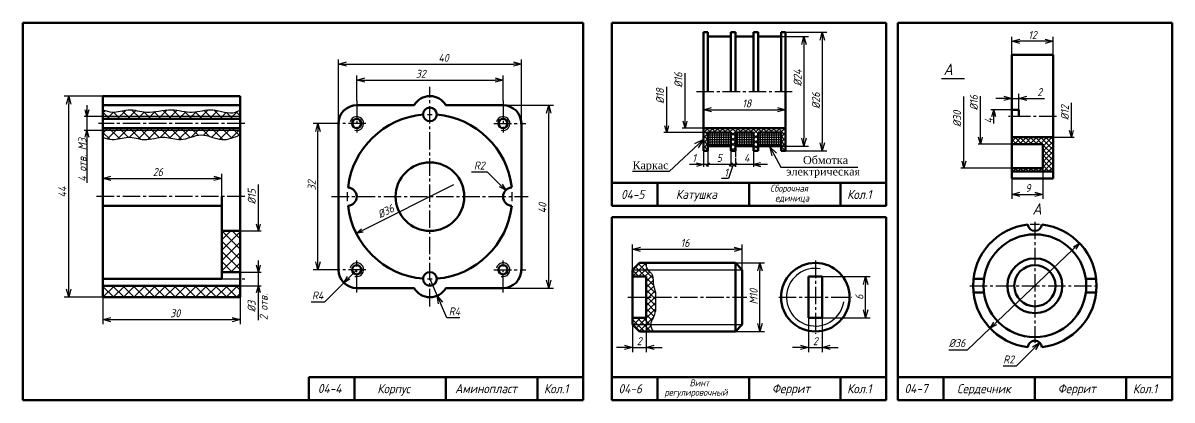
# Model space of a CAD drawing. Header units: millimetres. Extents: x -255 to 513, y 132 to 472.
# Drawn here: x 10 to 513, y 307 to 472 of the extents above; entities that cross this region are included whole.
import ezdxf

# ---------------------------------------------------------------- set-up
doc = ezdxf.new("R2010")
doc.units = ezdxf.units.MM
doc.header["$LTSCALE"] = 0.5
doc.linetypes.add('осевая2', pattern=[28.575, 19.05, -3.175, 3.175, -3.175])
doc.layers.get('Defpoints').update_dxf_attribs({"color": 5})
doc.styles.get("Standard").update_dxf_attribs({"font": 'isocpeui.ttf', "width": 0.9})
doc.styles.add('стиль1', font='TIMES.TTF')
doc.dimstyles.new('Standart 1', dxfattribs={"dimtxt": 3.5, "dimasz": 3.5, "dimexe": 2, "dimexo": 0, "dimgap": 1, "dimtad": 1, "dimtoh": 1, "dimdec": 0, "dimtxsty": 'Standard', "dimblk": 'OPEN30', "dimcen": 2.5, "dimadec": 0, "dimazin": 0, "dimtfac": 1, "dimtdec": 0, "dimtmove": 0, "dimatfit": 3, "dimldrblk": 'DOTSMALL', "dimfxl": 0, "dimarcsym": 0})

# ---------------------------------------------------------------- blocks, each defined once
blk = doc.blocks.new('_Open30')
at = {"color": 0, "linetype": 'ByBlock', "lineweight": -2}
for p, q in [((-1, 0.27), (0, 0)), ((0, 0), (-1, -0.27)), ((0, 0), (-1, 0))]:
    blk.add_line(p, q, dxfattribs=at)
blk = doc.blocks.new('*D24')
at = {"color": 0, "lineweight": -2}
for p, q in [((282.6, 343), (282.6, 328)), ((276.6, 340), (276.6, 328)), ((273.1, 330), (269.6, 330)), ((276.6, 330), (282.6, 330)), ((286.1, 330), (289.6, 330))]:
    blk.add_line(p, q, dxfattribs=at)
at = {"layer": 'Defpoints', "color": 0}
for p in [(282.6, 343), (276.6, 340), (282.6, 330)]:
    blk.add_point(p, dxfattribs=at)
at = {"color": 0, "lineweight": -2, "xscale": 3.5, "yscale": 3.5, "zscale": 3.5}
blk.add_blockref('_Open30', (276.6, 330), dxfattribs=at)
at = {"color": 0, "lineweight": -2, "xscale": 3.5, "yscale": 3.5, "zscale": 3.5, "rotation": 180}
blk.add_blockref('_Open30', (282.6, 330), dxfattribs=at)
at = {"color": 0, "lineweight": -3, "insert": (279.6, 332.75), "char_height": 3.5, "attachment_point": 5}
blk.add_mtext('2', dxfattribs=at)
blk = doc.blocks.new('_DotSmall')
at = {"color": 0, "linetype": 'ByBlock', "const_width": 0.5}
blk.add_lwpolyline([(-0.0625, 0, 1), (0.0625, 0, 1)], format="xyb", close=True, dxfattribs=at)
blk = doc.blocks.new('*D25')
at = {"color": 0, "lineweight": -2}
for p, q in [((276.6, 364), (276.6, 375)), ((280.1, 373), (321.1, 373)), ((324.6, 364), (324.6, 375))]:
    blk.add_line(p, q, dxfattribs=at)
at = {"layer": 'Defpoints', "color": 0}
for p in [(324.6, 373), (276.6, 364), (324.6, 364)]:
    blk.add_point(p, dxfattribs=at)
at = {"color": 0, "lineweight": -2, "xscale": 3.5, "yscale": 3.5, "zscale": 3.5, "rotation": 180}
blk.add_blockref('_Open30', (276.6, 373), dxfattribs=at)
at = {"color": 0, "lineweight": -2, "xscale": 3.5, "yscale": 3.5, "zscale": 3.5}
blk.add_blockref('_Open30', (324.6, 373), dxfattribs=at)
at = {"color": 0, "lineweight": -3, "insert": (299.6, 375.75), "char_height": 3.5, "attachment_point": 5}
blk.add_mtext('16', dxfattribs=at)
blk = doc.blocks.new('*D26')
at = {"color": 0, "lineweight": -2}
for p, q in [((321.6, 367), (334.35, 367)), ((332.35, 340.5), (332.35, 363.5)), ((321.6, 337), (334.35, 337))]:
    blk.add_line(p, q, dxfattribs=at)
at = {"layer": 'Defpoints', "color": 0}
for p in [(321.6, 367), (332.35, 367), (321.6, 337)]:
    blk.add_point(p, dxfattribs=at)
at = {"color": 0, "lineweight": -2, "xscale": 3.5, "yscale": 3.5, "zscale": 3.5}
for p, rotation in [((332.35, 367), 90), ((332.35, 337), 270)]:
    blk.add_blockref('_Open30', p, dxfattribs=dict(at, rotation=rotation))
at = {"color": 0, "lineweight": -3, "insert": (329.6, 352.25), "char_height": 3.5, "attachment_point": 5, "rotation": 90}
blk.add_mtext('M10', dxfattribs=at)
blk = doc.blocks.new('*D27')
at = {"color": 0, "lineweight": -2}
for p, q in [((359.6, 361), (380.6, 361)), ((378.6, 346.5), (378.6, 357.5)), ((359.6, 343), (380.6, 343))]:
    blk.add_line(p, q, dxfattribs=at)
at = {"layer": 'Defpoints', "color": 0}
for p in [(359.6, 361), (378.6, 361), (359.6, 343)]:
    blk.add_point(p, dxfattribs=at)
at = {"color": 0, "lineweight": -2, "xscale": 3.5, "yscale": 3.5, "zscale": 3.5}
for p, rotation in [((378.6, 361), 90), ((378.6, 343), 270)]:
    blk.add_blockref('_Open30', p, dxfattribs=dict(at, rotation=rotation))
at = {"color": 0, "lineweight": -3, "insert": (375.85, 352), "char_height": 3.5, "attachment_point": 5, "rotation": 90}
blk.add_mtext('6', dxfattribs=at)
blk = doc.blocks.new('*D28')
at = {"color": 0, "lineweight": -2}
for p, q in [((353.6, 343), (353.6, 328)), ((359.6, 343), (359.6, 328)), ((350.1, 330), (346.6, 330)), ((353.6, 330), (359.6, 330)), ((363.1, 330), (366.6, 330))]:
    blk.add_line(p, q, dxfattribs=at)
at = {"layer": 'Defpoints', "color": 0}
for p in [(353.6, 343), (359.6, 343), (359.6, 330)]:
    blk.add_point(p, dxfattribs=at)
at = {"color": 0, "lineweight": -2, "xscale": 3.5, "yscale": 3.5, "zscale": 3.5}
blk.add_blockref('_Open30', (353.6, 330), dxfattribs=at)
at = {"color": 0, "lineweight": -2, "xscale": 3.5, "yscale": 3.5, "zscale": 3.5, "rotation": 180}
blk.add_blockref('_Open30', (359.6, 330), dxfattribs=at)
at = {"color": 0, "lineweight": -3, "insert": (356.6, 332.75), "char_height": 3.5, "attachment_point": 5}
blk.add_mtext('2', dxfattribs=at)
blk = doc.blocks.new('*D29')
at = {"color": 0, "lineweight": -2}
for p, q in [((343.6, 468.03), (361.6, 468.03)), ((359.6, 464.53), (359.6, 419.53)), ((343.6, 416.03), (361.6, 416.03))]:
    blk.add_line(p, q, dxfattribs=at)
at = {"layer": 'Defpoints', "color": 0}
for p in [(343.6, 468.03), (343.6, 416.03), (359.6, 416.03)]:
    blk.add_point(p, dxfattribs=at)
at = {"color": 0, "lineweight": -2, "xscale": 3.5, "yscale": 3.5, "zscale": 3.5}
for p, rotation in [((359.6, 468.03), 90), ((359.6, 416.03), 270)]:
    blk.add_blockref('_Open30', p, dxfattribs=dict(at, rotation=rotation))
at = {"color": 0, "lineweight": -3, "insert": (356.85, 438), "char_height": 3.5, "attachment_point": 5, "rotation": 90}
blk.add_mtext('%%c26', dxfattribs=at)
blk = doc.blocks.new('*D30')
at = {"color": 0, "lineweight": -2}
for p, q in [((341.6, 466.03), (353.6, 466.03)), ((351.6, 462.53), (351.6, 421.53)), ((341.6, 418.03), (353.6, 418.03))]:
    blk.add_line(p, q, dxfattribs=at)
at = {"layer": 'Defpoints', "color": 0}
for p in [(341.6, 466.03), (341.6, 418.03), (351.6, 418.03)]:
    blk.add_point(p, dxfattribs=at)
at = {"color": 0, "lineweight": -2, "xscale": 3.5, "yscale": 3.5, "zscale": 3.5}
for p, rotation in [((351.6, 466.03), 90), ((351.6, 418.03), 270)]:
    blk.add_blockref('_Open30', p, dxfattribs=dict(at, rotation=rotation))
at = {"color": 0, "lineweight": -3, "insert": (348.85, 448), "char_height": 3.5, "attachment_point": 5, "rotation": 90}
blk.add_mtext('%%c24', dxfattribs=at)
blk = doc.blocks.new('*D31')
at = {"color": 0, "lineweight": -2}
for p, q in [((307.6, 434.03), (307.6, 436.03)), ((311.1, 434.03), (340.1, 434.03)), ((343.6, 434.03), (343.6, 436.03))]:
    blk.add_line(p, q, dxfattribs=at)
at = {"layer": 'Defpoints', "color": 0}
for p in [(307.6, 434.03), (343.6, 434.03), (343.6, 434.03)]:
    blk.add_point(p, dxfattribs=at)
at = {"color": 0, "lineweight": -2, "xscale": 3.5, "yscale": 3.5, "zscale": 3.5, "rotation": 180}
blk.add_blockref('_Open30', (307.6, 434.03), dxfattribs=at)
at = {"color": 0, "lineweight": -2, "xscale": 3.5, "yscale": 3.5, "zscale": 3.5}
blk.add_blockref('_Open30', (343.6, 434.03), dxfattribs=at)
at = {"color": 0, "lineweight": -3, "insert": (326.6, 436.78), "char_height": 3.5, "attachment_point": 5}
blk.add_mtext('18', dxfattribs=at)
blk = doc.blocks.new('*D2')
at = {"color": 0, "lineweight": -2}
for p, q in [((444.6, 322), (452.25, 329.65)), ((438.76, 322), (444.6, 322))]:
    blk.add_line(p, q, dxfattribs=at)
at = {"layer": 'Defpoints', "color": 0}
for p in [(454.72, 332.12), (452.6, 330)]:
    blk.add_point(p, dxfattribs=at)
at = {"color": 0, "lineweight": -2, "xscale": 3.5, "yscale": 3.5, "zscale": 3.5, "rotation": 44.99999999999692}
blk.add_blockref('_Open30', (454.72, 332.12), dxfattribs=at)
at = {"color": 0, "lineweight": -3, "insert": (441.18, 324.75), "char_height": 3.5, "attachment_point": 5}
blk.add_mtext('R2', dxfattribs=at)
blk = doc.blocks.new('*D3')
at = {"color": 0, "lineweight": -2}
for p, q in [((442.6, 458), (442.6, 466)), ((457.1, 464), (446.1, 464)), ((460.6, 458), (460.6, 466))]:
    blk.add_line(p, q, dxfattribs=at)
at = {"layer": 'Defpoints', "color": 0}
for p in [(442.6, 464), (442.6, 458), (460.6, 458)]:
    blk.add_point(p, dxfattribs=at)
at = {"color": 0, "lineweight": -2, "xscale": 3.5, "yscale": 3.5, "zscale": 3.5, "rotation": 180}
blk.add_blockref('_Open30', (442.6, 464), dxfattribs=at)
at = {"color": 0, "lineweight": -2, "xscale": 3.5, "yscale": 3.5, "zscale": 3.5}
blk.add_blockref('_Open30', (460.6, 464), dxfattribs=at)
at = {"color": 0, "lineweight": -3, "insert": (451.6, 466.75), "char_height": 3.5, "attachment_point": 5}
blk.add_mtext('12', dxfattribs=at)
blk = doc.blocks.new('*D4')
at = {"color": 0, "lineweight": -2}
for p, q in [((439.1, 439), (435.6, 439)), ((442.6, 434), (442.6, 441)), ((442.6, 439), (445.6, 439)), ((445.6, 434), (445.6, 441)), ((449.1, 439), (456.84, 439))]:
    blk.add_line(p, q, dxfattribs=at)
at = {"layer": 'Defpoints', "color": 0}
for p in [(445.6, 439), (442.6, 434), (445.6, 434)]:
    blk.add_point(p, dxfattribs=at)
at = {"color": 0, "lineweight": -2, "xscale": 3.5, "yscale": 3.5, "zscale": 3.5}
blk.add_blockref('_Open30', (442.6, 439), dxfattribs=at)
at = {"color": 0, "lineweight": -2, "xscale": 3.5, "yscale": 3.5, "zscale": 3.5, "rotation": 180}
blk.add_blockref('_Open30', (445.6, 439), dxfattribs=at)
at = {"color": 0, "lineweight": -3, "insert": (454.72, 441.75), "char_height": 3.5, "attachment_point": 5}
blk.add_mtext('2', dxfattribs=at)
blk = doc.blocks.new('*D5')
at = {"color": 0, "lineweight": -2}
for p, q in [((456.1, 408.5), (456.1, 395)), ((442.6, 404), (442.6, 395)), ((446.1, 397), (452.6, 397))]:
    blk.add_line(p, q, dxfattribs=at)
at = {"layer": 'Defpoints', "color": 0}
for p in [(456.1, 408.5), (442.6, 404), (456.1, 397)]:
    blk.add_point(p, dxfattribs=at)
at = {"color": 0, "lineweight": -2, "xscale": 3.5, "yscale": 3.5, "zscale": 3.5, "rotation": 180}
blk.add_blockref('_Open30', (442.6, 397), dxfattribs=at)
at = {"color": 0, "lineweight": -2, "xscale": 3.5, "yscale": 3.5, "zscale": 3.5}
blk.add_blockref('_Open30', (456.1, 397), dxfattribs=at)
at = {"color": 0, "lineweight": -3, "insert": (449.6, 399.75), "char_height": 3.5, "attachment_point": 5}
blk.add_mtext('9', dxfattribs=at)
blk = doc.blocks.new('*D6')
at = {"color": 0, "lineweight": -2}
for p, q in [((45, 405), (45, 402)), ((48.5, 404), (93.5, 404)), ((97, 396), (97, 406))]:
    blk.add_line(p, q, dxfattribs=at)
at = {"layer": 'Defpoints', "color": 0}
for p in [(45, 405), (97, 404), (97, 396)]:
    blk.add_point(p, dxfattribs=at)
at = {"color": 0, "lineweight": -2, "xscale": 3.5, "yscale": 3.5, "zscale": 3.5, "rotation": 180}
blk.add_blockref('_Open30', (45, 404), dxfattribs=at)
at = {"color": 0, "lineweight": -2, "xscale": 3.5, "yscale": 3.5, "zscale": 3.5}
blk.add_blockref('_Open30', (97, 404), dxfattribs=at)
at = {"color": 0, "lineweight": -3, "insert": (69, 406.75), "char_height": 3.5, "attachment_point": 5}
blk.add_mtext('26', dxfattribs=at)
blk = doc.blocks.new('*D7')
at = {"color": 0, "lineweight": -2}
for p, q in [((220, 436), (242, 436)), ((240, 359.5), (240, 432.5)), ((220, 356), (242, 356))]:
    blk.add_line(p, q, dxfattribs=at)
at = {"layer": 'Defpoints', "color": 0}
for p in [(220, 436), (240, 436), (220, 356)]:
    blk.add_point(p, dxfattribs=at)
at = {"color": 0, "lineweight": -2, "xscale": 3.5, "yscale": 3.5, "zscale": 3.5}
for p, rotation in [((240, 436), 90), ((240, 356), 270)]:
    blk.add_blockref('_Open30', p, dxfattribs=dict(at, rotation=rotation))
at = {"color": 0, "lineweight": -3, "insert": (237.25, 391), "char_height": 3.5, "attachment_point": 5, "rotation": 90}
blk.add_mtext('40', dxfattribs=at)
blk = doc.blocks.new('*D8')
at = {"color": 0, "lineweight": -2}
for p, q in [((146, 428), (137, 428)), ((139, 367.5), (139, 424.5)), ((146, 364), (137, 364))]:
    blk.add_line(p, q, dxfattribs=at)
at = {"layer": 'Defpoints', "color": 0}
for p in [(139, 428), (146, 428), (146, 364)]:
    blk.add_point(p, dxfattribs=at)
at = {"color": 0, "lineweight": -2, "xscale": 3.5, "yscale": 3.5, "zscale": 3.5}
for p, rotation in [((139, 428), 90), ((139, 364), 270)]:
    blk.add_blockref('_Open30', p, dxfattribs=dict(at, rotation=rotation))
at = {"color": 0, "lineweight": -3, "insert": (136.25, 401), "char_height": 3.5, "attachment_point": 5, "rotation": 90}
blk.add_mtext('32', dxfattribs=at)
blk = doc.blocks.new('*D9')
at = {"color": 0, "lineweight": -2}
for p, q in [((45, 352), (45, 340.22)), ((105, 352), (105, 340.22)), ((48.5, 342.22), (101.5, 342.22))]:
    blk.add_line(p, q, dxfattribs=at)
at = {"layer": 'Defpoints', "color": 0}
for p in [(45, 352), (105, 352), (105, 342.22)]:
    blk.add_point(p, dxfattribs=at)
at = {"color": 0, "lineweight": -2, "xscale": 3.5, "yscale": 3.5, "zscale": 3.5, "rotation": 180}
blk.add_blockref('_Open30', (45, 342.22), dxfattribs=at)
at = {"color": 0, "lineweight": -2, "xscale": 3.5, "yscale": 3.5, "zscale": 3.5}
blk.add_blockref('_Open30', (105, 342.22), dxfattribs=at)
at = {"color": 0, "lineweight": -3, "insert": (76.64, 344.97), "char_height": 3.5, "attachment_point": 5}
blk.add_mtext('30', dxfattribs=at)
blk = doc.blocks.new('*D10')
at = {"color": 0, "lineweight": -2}
for p, q in [((188, 360), (191.19, 352.66)), ((195.37, 343.03), (192.58, 349.45)), ((201.09, 343.03), (195.37, 343.03))]:
    blk.add_line(p, q, dxfattribs=at)
at = {"layer": 'Defpoints', "color": 0}
for p in [(188, 360), (191.19, 352.66)]:
    blk.add_point(p, dxfattribs=at)
at = {"color": 0, "lineweight": -2, "xscale": 3.5, "yscale": 3.5, "zscale": 3.5, "rotation": 113.4665219188594}
blk.add_blockref('_Open30', (191.19, 352.66), dxfattribs=at)
at = {"color": 0, "lineweight": -3, "insert": (198.73, 345.78), "char_height": 3.5, "attachment_point": 5}
blk.add_mtext('R4', dxfattribs=at)
blk = doc.blocks.new('*D11')
at = {"color": 0, "lineweight": -2}
for p, q in [((45, 440), (28, 440)), ((30, 355.5), (30, 436.5)), ((45, 352), (28, 352))]:
    blk.add_line(p, q, dxfattribs=at)
at = {"layer": 'Defpoints', "color": 0}
for p in [(30, 440), (45, 440), (45, 352)]:
    blk.add_point(p, dxfattribs=at)
at = {"color": 0, "lineweight": -2, "xscale": 3.5, "yscale": 3.5, "zscale": 3.5}
for p, rotation in [((30, 440), 90), ((30, 352), 270)]:
    blk.add_blockref('_Open30', p, dxfattribs=dict(at, rotation=rotation))
at = {"color": 0, "lineweight": -3, "insert": (27.25, 398), "char_height": 3.5, "attachment_point": 5, "rotation": 90}
blk.add_mtext('44', dxfattribs=at)
blk = doc.blocks.new('*D12')
at = {"color": 0, "lineweight": -2}
for p, q in [((148, 428), (148, 456)), ((151.5, 454), (224.5, 454)), ((228, 428), (228, 456))]:
    blk.add_line(p, q, dxfattribs=at)
at = {"layer": 'Defpoints', "color": 0}
for p in [(228, 454), (148, 428), (228, 428)]:
    blk.add_point(p, dxfattribs=at)
at = {"color": 0, "lineweight": -2, "xscale": 3.5, "yscale": 3.5, "zscale": 3.5, "rotation": 180}
blk.add_blockref('_Open30', (148, 454), dxfattribs=at)
at = {"color": 0, "lineweight": -2, "xscale": 3.5, "yscale": 3.5, "zscale": 3.5}
blk.add_blockref('_Open30', (228, 454), dxfattribs=at)
at = {"color": 0, "lineweight": -3, "insert": (194, 456.75), "char_height": 3.5, "attachment_point": 5}
blk.add_mtext('40', dxfattribs=at)
blk = doc.blocks.new('*D13')
at = {"color": 0, "lineweight": -2}
for p, q in [((156, 438), (156, 449)), ((220, 438), (220, 449)), ((159.5, 447), (216.5, 447))]:
    blk.add_line(p, q, dxfattribs=at)
at = {"layer": 'Defpoints', "color": 0}
for p in [(220, 447), (156, 438), (220, 438)]:
    blk.add_point(p, dxfattribs=at)
at = {"color": 0, "lineweight": -2, "xscale": 3.5, "yscale": 3.5, "zscale": 3.5, "rotation": 180}
blk.add_blockref('_Open30', (156, 447), dxfattribs=at)
at = {"color": 0, "lineweight": -2, "xscale": 3.5, "yscale": 3.5, "zscale": 3.5}
blk.add_blockref('_Open30', (220, 447), dxfattribs=at)
at = {"color": 0, "lineweight": -3, "insert": (184, 449.75), "char_height": 3.5, "attachment_point": 5}
blk.add_mtext('32', dxfattribs=at)

msp = doc.modelspace()

# ---------------------------------------------------------------- hatches: boundary and pattern name
h = msp.add_hatch()
h.set_pattern_fill('ANSI37', style=0)
h.set_pattern_definition([(45, (-20, 287), (-2.245064, 2.245064), []), (135, (-20, 287), (-2.245064, -2.245064), [])])
edge = h.paths.add_edge_path()
edge.add_spline(control_points=[(105, 434), (104.34, 433.62), (100.72, 431.52), (93.22, 435.45), (84.03, 431.94), (74.34, 435.15), (64.98, 431.82), (56.34, 435.01), (49.93, 432.28), (46.33, 433.54), (45, 434)], knot_values=[0, 0, 0, 0, 2.236068, 12.285944, 21.341329, 30.396714, 41.442075, 49.504333, 56.5754, 60.698506, 60.698506, 60.698506, 60.698506], degree=3, periodic=0)
edge.add_line((45, 434), (45, 431))
edge.add_line((45, 431), (105, 431))
edge.add_line((105, 431), (105, 434))
edge = h.paths.add_edge_path()
edge.add_spline(control_points=[(45, 422), (46.33, 421.53), (49.93, 420.27), (56.01, 423.01), (63.64, 419.88), (71.35, 423.13), (79.73, 419.66), (87.99, 424.84), (96.7, 419.59), (102.34, 421.91), (105, 423)], knot_values=[0, 0, 0, 0, 4.123106, 11.194173, 18.265241, 27.320626, 34.391694, 43.611239, 52.830783, 61.076994, 61.076994, 61.076994, 61.076994], degree=3, periodic=0)
edge.add_line((105, 423), (105, 425))
edge.add_line((105, 425), (45, 425))
edge.add_line((45, 425), (45, 422))
h.paths.add_polyline_path([(105, 381), (97, 381), (97, 363), (105, 363)])
h.paths.add_polyline_path([(105, 352), (105, 357), (45, 357), (45, 352)])
h.paths.add_polyline_path([(105, 425), (105, 426), (45, 426), (45, 425)])
h.paths.add_polyline_path([(45, 431), (45, 430), (105, 430), (105, 431)])
at = {"lineweight": -3}
h = msp.add_hatch(dxfattribs=at)
h.set_pattern_fill('ANSI37', scale=0.5, style=0)
h.set_pattern_definition([(45, (110.6025, 292.0291), (-1.122532, 1.122532), []), (135, (110.6025, 292.0291), (-1.122532, -1.122532), [])])
h.paths.add_polyline_path([(307.6, 426.03), (307.6, 416.03), (309.6, 416.03), (309.6, 424.03), (319.6, 424.03), (319.6, 416.03), (321.6, 416.03), (321.6, 424.03), (329.6, 424.03), (329.6, 416.03), (331.6, 416.03), (331.6, 424.03), (341.6, 424.03), (341.6, 416.03), (343.6, 416.03), (343.6, 426.03)])
h = msp.add_hatch(dxfattribs=at)
h.set_pattern_fill('ANSI37', scale=0.5, angle=90, style=0)
h.set_pattern_definition([(135, (237.6025, 287), (-1.122532, -1.122532), []), (225, (237.6025, 287), (1.122532, -1.122532), [])])
h.paths.add_polyline_path([(460.6, 422), (442.6, 422), (442.6, 419), (456.1, 419), (456.1, 408.5), (442.6, 408.5), (442.6, 407), (460.6, 407)])
h = msp.add_hatch(dxfattribs=at)
h.set_pattern_fill('ANSI37', scale=0.6, angle=90, style=0)
h.set_pattern_definition([(135, (237.6025, 287), (-1.34704, -1.34704), []), (225, (237.6025, 287), (1.34704, -1.34704), [])])
edge = h.paths.add_edge_path()
edge.add_spline(control_points=[(283.24, 364), (283.19, 364.06), (282.59, 364.86), (282.6, 365.98), (282.6, 367)], knot_values=[0, 0, 0, 0, 0.255297, 3.100657, 3.100657, 3.100657, 3.100657], degree=3, periodic=0)
edge.add_line((282.6, 367), (279.6, 367))
edge.add_line((279.6, 367), (276.6, 364))
edge.add_line((276.6, 364), (283.24, 364))
edge = h.paths.add_edge_path()
edge.add_line((276.6, 364), (276.6, 361))
edge.add_line((276.6, 361), (282.6, 361))
edge.add_line((282.6, 361), (282.6, 352))
edge.add_line((282.6, 352), (286.66, 352))
edge.add_spline(control_points=[(286.66, 352), (286.68, 352.68), (286.69, 354.82), (285.28, 358.07), (285.82, 362.2), (283.73, 363.41), (283.24, 364)], knot_values=[3.100657, 3.100657, 3.100657, 3.100657, 5.122267, 9.573761, 13.660129, 15.990685, 15.990685, 15.990685, 15.990685], degree=3, periodic=0)
edge.add_line((283.24, 364), (276.6, 364))
edge = h.paths.add_edge_path()
edge.add_line((282.6, 343), (276.6, 343))
edge.add_line((276.6, 343), (276.6, 340))
edge.add_line((276.6, 340), (284.6, 340))
edge.add_spline(control_points=[(284.6, 340), (284.61, 341), (285.67, 343.01), (286.94, 346.22), (286.52, 349.32), (286.64, 351.34), (286.66, 352)], knot_values=[15.990685, 15.990685, 15.990685, 15.990685, 19.152963, 22.315241, 26.315241, 28.293631, 28.293631, 28.293631, 28.293631], degree=3, periodic=0)
edge.add_line((286.66, 352), (282.6, 352))
edge.add_line((282.6, 352), (282.6, 343))
edge = h.paths.add_edge_path()
edge.add_spline(control_points=[(285.6, 337), (285.1, 338), (284.59, 339), (284.6, 340)], knot_values=[28.293631, 28.293631, 28.293631, 28.293631, 31.455909, 31.455909, 31.455909, 31.455909], degree=3, periodic=0)
edge.add_line((284.6, 340), (276.6, 340))
edge.add_line((276.6, 340), (279.6, 337))
edge.add_line((279.6, 337), (285.6, 337))

# ---------------------------------------------------------------- linework, layer by layer
at = {"color": 7, "lineweight": 60}
for p, q in [((10, 472), (10, 307)), ((255, 472), (10, 472)), ((255, 307), (255, 472)), ((387.6, 472), (267.6, 472)), ((267.6, 392), (267.6, 472)), ((307.6, 468.03), (309.6, 468.03)), ((307.6, 416.03), (307.6, 468.03)), ((309.6, 468.03), (309.6, 442.03)), ((319.6, 468.03), (321.6, 468.03)), ((319.6, 468.03), (319.6, 442.03)), ((321.6, 468.03), (321.6, 442.03)), ((329.6, 468.03), (331.6, 468.03)), ((329.6, 468.03), (329.6, 442.03)), ((331.6, 468.03), (331.6, 442.03)), ((341.6, 468.03), (343.6, 468.03)), ((341.6, 468.03), (341.6, 442.03)), ((343.6, 468.03), (343.6, 416.03)), ((387.6, 472), (387.6, 392)), ((392.6, 472), (512.6, 472)), ((392.6, 472), (392.6, 307)), ((512.6, 472), (512.6, 307)), ((309.6, 466.03), (319.6, 466.03)), ((321.6, 466.03), (329.6, 466.03)), ((331.6, 466.03), (341.6, 466.03)), ((442.6, 404), (442.6, 458)), ((442.6, 458), (460.6, 458)), ((460.6, 458), (460.6, 404)), ((45, 352), (45, 440)), ((105, 440), (45, 440)), ((105, 440), (105, 352)), ((45, 436), (105, 436)), ((156, 436), (181.07, 436)), ((194.93, 436), (220, 436)), ((442.6, 434), (445.6, 434)), ((445.6, 434), (445.6, 431)), ((148, 364), (148, 428)), ((228, 428), (228, 364)), ((307.6, 426.03), (343.6, 426.03)), ((309.6, 416.03), (309.6, 424.03)), ((309.6, 424.03), (319.6, 424.03)), ((319.6, 424.03), (319.6, 416.03)), ((321.6, 424.03), (329.6, 424.03)), ((321.6, 424.03), (321.6, 416.03)), ((329.6, 424.03), (329.6, 416.03)), ((331.6, 424.03), (341.6, 424.03)), ((331.6, 424.03), (331.6, 416.03)), ((341.6, 424.03), (341.6, 416.03)), ((309.6, 418.03), (319.6, 418.03)), ((321.6, 418.03), (329.6, 418.03)), ((331.6, 418.03), (341.6, 418.03)), ((460.6, 422), (442.6, 422)), ((456.1, 419), (442.6, 419)), ((456.1, 408.5), (456.1, 419)), ((307.6, 416.03), (309.6, 416.03)), ((319.6, 416.03), (321.6, 416.03)), ((329.6, 416.03), (331.6, 416.03)), ((341.6, 416.03), (343.6, 416.03)), ((456.1, 408.5), (442.6, 408.5)), ((460.6, 407), (442.6, 407)), ((460.6, 404), (442.6, 404)), ((267.6, 402), (387.6, 402)), ((287.6, 402), (287.6, 392)), ((327.6, 402), (327.6, 392)), ((367.6, 402), (367.6, 392)), ((97, 396), (97, 360)), ((97, 392.01), (45, 392.01)), ((387.6, 392), (267.6, 392)), ((267.6, 307), (267.6, 387)), ((267.6, 387), (387.6, 387)), ((387.6, 387), (387.6, 307)), ((97, 381), (105, 381)), ((276.6, 364), (279.6, 367)), ((279.6, 367), (321.6, 367)), ((321.6, 367), (324.6, 364)), ((321.6, 367), (321.6, 337)), ((105, 363), (97, 363)), ((276.6, 340), (276.6, 364)), ((324.6, 364), (324.6, 340)), ((97, 360), (45, 360)), ((105, 357), (45, 357)), ((276.6, 361), (282.6, 361)), ((282.6, 361), (282.6, 343)), ((353.6, 361), (353.6, 343)), ((359.6, 361), (353.6, 361)), ((359.6, 343), (359.6, 361)), ((430.3, 360), (425.77, 360)), ((474.9, 360), (479.44, 360)), ((105, 352), (45, 352)), ((181.07, 356), (156, 356)), ((220, 356), (194.93, 356)), ((430.3, 354), (425.77, 354)), ((474.9, 354), (479.44, 354)), ((282.6, 343), (276.6, 343)), ((353.6, 343), (359.6, 343)), ((276.6, 340), (279.6, 337)), ((321.6, 337), (279.6, 337)), ((324.6, 340), (321.6, 337)), ((10, 317), (10, 307)), ((255, 317), (135, 317)), ((135, 317), (135, 307)), ((155, 317), (155, 307)), ((195, 317), (195, 307)), ((235, 317), (235, 307)), ((267.6, 317), (387.6, 317)), ((287.6, 317), (287.6, 307)), ((327.6, 317), (327.6, 307)), ((367.6, 317), (367.6, 307)), ((392.6, 317), (512.6, 317)), ((392.6, 317), (392.6, 307)), ((392.6, 317), (392.6, 307)), ((412.6, 317), (412.6, 307)), ((452.6, 317), (452.6, 307)), ((492.6, 317), (492.6, 307)), ((512.6, 317), (512.6, 307)), ((10, 307), (255, 307)), ((387.6, 307), (267.6, 307)), ((512.6, 307), (392.6, 307))]:
    msp.add_line(p, q, dxfattribs=at)
at = {"color": 7, "lineweight": -3}
for p, q in [((299.6, 429.03), (299.6, 450.03)), ((421.84, 447.54), (411.84, 447.54)), ((291.6, 427.03), (291.6, 444.03)), ((421.54, 411.5), (421.54, 439.82)), ((428.81, 422), (428.81, 440)), ((38, 436), (38, 402)), ((442.6, 434), (433.35, 434)), ((433.8, 431), (434.6, 434)), ((434.6, 428), (434.6, 434)), ((434.6, 434), (434.6, 431)), ((434.6, 434), (435.41, 431)), ((434.6, 434), (434.6, 431)), ((468.6, 425), (468.6, 437)), ((45, 431), (36.75, 431)), ((105, 431), (45, 431)), ((299.6, 426.03), (298.8, 429.03)), ((300.41, 429.03), (299.6, 426.03)), ((299.6, 426.03), (299.6, 429.03)), ((45, 425), (36.75, 425)), ((105, 425), (45, 425)), ((309.6, 424.03), (290.35, 424.03)), ((291.6, 424.03), (290.8, 427.03)), ((292.41, 427.03), (291.6, 424.03)), ((291.6, 424.03), (291.6, 427.03)), ((307.6, 426.03), (298.35, 426.03)), ((309.6, 423.03), (319.6, 423.03)), ((311.6, 418.03), (311.6, 424.03)), ((312.6, 418.03), (312.6, 424.03)), ((313.6, 418.03), (313.6, 424.03)), ((314.6, 418.03), (314.6, 424.03)), ((315.6, 418.03), (315.6, 424.03)), ((316.6, 418.03), (316.6, 424.03)), ((317.6, 418.03), (317.6, 424.03)), ((318.6, 418.03), (318.6, 424.03)), ((321.6, 423.03), (329.6, 423.03)), ((322.6, 418.03), (322.6, 424.03)), ((323.6, 418.03), (323.6, 424.03)), ((324.6, 418.03), (324.6, 424.03)), ((325.6, 418.03), (325.6, 424.03)), ((326.6, 418.03), (326.6, 424.03)), ((327.6, 418.03), (327.6, 424.03)), ((328.6, 418.03), (328.6, 424.03)), ((331.6, 423.03), (341.6, 423.03)), ((332.6, 418.03), (332.6, 424.03)), ((333.6, 418.03), (333.6, 424.03)), ((334.6, 418.03), (334.6, 424.03)), ((335.6, 418.03), (335.6, 424.03)), ((336.6, 418.03), (336.6, 424.03)), ((337.6, 418.03), (337.6, 424.03)), ((338.6, 418.03), (338.6, 424.03)), ((339.6, 418.03), (339.6, 424.03)), ((340.6, 418.03), (340.6, 424.03)), ((468.6, 422), (467.8, 425)), ((469.41, 425), (468.6, 422)), ((468.6, 422), (468.6, 425)), ((307.6, 421), (292.6, 407)), ((307.6, 421), (303.8, 419.05)), ((307.6, 421), (305.4, 417.34)), ((309.6, 422.03), (319.6, 422.03)), ((309.6, 421.03), (319.6, 421.03)), ((309.6, 420.03), (319.6, 420.03)), ((309.6, 419.03), (319.6, 419.03)), ((321.6, 422.03), (329.6, 422.03)), ((321.6, 421.03), (329.6, 421.03)), ((321.6, 420.03), (329.6, 420.03)), ((321.6, 419.03), (329.6, 419.03)), ((331.6, 422.03), (341.6, 422.03)), ((331.6, 421.03), (341.6, 421.03)), ((331.6, 420.03), (341.6, 420.03)), ((331.6, 419.03), (341.6, 419.03)), ((336.6, 418.03), (341.55, 408.93)), ((336.6, 418), (337.5, 413.85)), ((336.6, 418), (339.6, 415)), ((442.6, 419), (427.87, 419)), ((428.81, 419), (428.01, 422)), ((429.61, 422), (428.81, 419)), ((428.81, 419), (428.81, 422)), ((460.6, 422), (469.85, 422)), ((307.6, 416.07), (307.6, 409)), ((309.6, 416.03), (309.6, 409)), ((319.6, 416.03), (319.6, 409)), ((321.6, 416.03), (321.6, 413.33)), ((321.6, 412.87), (321.6, 409)), ((329.6, 416.03), (329.6, 409)), ((304.6, 410.03), (301.6, 410.03)), ((304.6, 410.83), (307.6, 410.03)), ((307.6, 410.03), (304.6, 409.23)), ((307.6, 410.03), (304.6, 410.03)), ((329.6, 410.03), (307.6, 410.03)), ((308.9, 409.32), (310.31, 410.74)), ((320.6, 410), (318.6, 404)), ((318.9, 409.32), (320.31, 410.74)), ((320.9, 409.32), (322.31, 410.74)), ((332.6, 410.83), (329.6, 410.03)), ((329.6, 410.03), (332.6, 409.23)), ((329.6, 410.03), (332.6, 410.03)), ((335.6, 410.03), (332.6, 410.03)), ((341.55, 408.93), (375.17, 408.93)), ((442.6, 408.5), (420.29, 408.5)), ((421.54, 408.5), (420.74, 411.5)), ((422.35, 411.5), (421.54, 408.5)), ((421.54, 408.5), (421.54, 411.5)), ((292.6, 407), (276.6, 407)), ((318.6, 404), (315.6, 404)), ((113, 384), (113, 401.35)), ((450.6, 384), (454.6, 384)), ((105, 381), (114.25, 381)), ((472.18, 375.6), (433.03, 338.4)), ((469.45, 374.11), (472.18, 375.6)), ((472.18, 375.6), (470, 373.53)), ((472.18, 375.6), (470.56, 372.95)), ((113, 342), (113, 368)), ((105, 363), (114.25, 363)), ((142.05, 350), (156, 364)), ((276.6, 364), (324.6, 364)), ((105, 357), (114.25, 357)), ((136, 350), (142.05, 350)), ((276.6, 340), (324.48, 340)), ((423.13, 329), (433.03, 338.4)), ((433.03, 338.4), (434.65, 341.05)), ((433.03, 338.4), (435.2, 340.47)), ((435.76, 339.89), (433.03, 338.4)), ((415.03, 329), (423.13, 329))]:
    msp.add_line(p, q, dxfattribs=at)
at = {"color": 7, "linetype": 'осевая2', "lineweight": -3, "ltscale": 0.8}
for p, q in [((188, 348), (188, 444)), ((156, 438), (156, 424)), ((220, 438), (220, 424)), ((304.6, 442.03), (346.6, 442.03)), ((107, 428), (43, 428)), ((160, 428), (146, 428)), ((216, 428), (230, 428)), ((462.1, 431), (441.1, 431)), ((107, 396), (42, 396)), ((145, 396), (231, 396)), ((452.6, 385), (452.6, 332)), ((156, 354), (156, 368)), ((220, 354), (220, 368)), ((356.6, 368), (356.6, 336)), ((160, 364), (146, 364)), ((216, 364), (230, 364)), ((97, 360), (107, 360)), ((424.1, 357), (481.1, 357)), ((274.6, 352), (326.6, 352)), ((340.6, 352), (372.6, 352))]:
    msp.add_line(p, q, dxfattribs=at)
at = {"color": 7, "lineweight": 50}
for p, q in [((105, 430), (45, 430)), ((105, 426), (45, 426))]:
    msp.add_line(p, q, dxfattribs=at)
at = {"color": 7}
for p, q in [((187, 432), (189, 432)), ((310.6, 418.03), (310.6, 424.03)), ((206.14, 406.86), (213, 406.86)), ((213, 406.86), (219.02, 400.92)), ((152, 394), (152, 398)), ((198.36, 401.18), (158.48, 381.24)), ((224, 394), (224, 398)), ((187, 360), (189, 360)), ((276.6, 341.81), (276.79, 342))]:
    msp.add_line(p, q, dxfattribs=at)
at = {"color": 7, "lineweight": -3}
msp.add_lwpolyline([(421.84, 447.54), (417.83, 447.52)], dxfattribs=at)
at = {"color": 7, "lineweight": 60}
for centre, radius in [((188, 432), 3), ((156, 428), 2), ((220, 428), 2), ((188, 396), 15), ((452.6, 357), 22.5), ((356.6, 352), 15), ((452.6, 357), 12), ((156, 364), 2), ((188, 360), 3), ((220, 364), 2), ((452.6, 357), 9)]:
    msp.add_circle(centre, radius, dxfattribs=at)
for centre, radius, start, end in [((188, 432), 8, 30, 150), ((156, 428), 8, 90, 180), ((220, 428), 8, 0, 90), ((188, 396), 36, 94.776, 173.6305), ((188, 396), 36, 6.3695, 85.224), ((152, 396), 4, 273.1847, 86.8153), ((224, 396), 4, 93.1847, 266.8153), ((188, 396), 36, 186.3695, 265.224), ((188, 396), 36, 274.776, 353.6305), ((452.6, 357), 27, 96.3695, 263.6305), ((452.6, 384), 3, 183.1847, 356.8153), ((452.6, 357), 27, 276.3695, 83.6305), ((156, 364), 8, 180, 270), ((220, 364), 8, 270, 0), ((188, 360), 8, 210, 330), ((452.6, 330), 3, 3.1847, 176.8153)]:
    msp.add_arc(centre, radius, start, end, dxfattribs=at)
at = {"color": 7}
for centre in [(156, 428), (220, 428), (156, 364), (220, 364)]:
    msp.add_arc(centre, 3, 254.2687, 166.3344, dxfattribs=at)
at = {"color": 7, "lineweight": -3}
msp.add_arc((356.6, 352), 12.62, 80.5377, 350.5377, dxfattribs=at)
for points in [[(45, 434), (49, 433), (56, 434), (64, 433), (75, 434), (84, 433), (93, 434), (103, 433), (105, 434)], [(45, 422), (49, 421), (56, 422), (63, 421), (72, 422), (79, 421), (88, 423), (97, 421), (105, 423)], [(282.6, 367), (283.1, 364.2), (284.93, 362.37), (285.66, 358.35), (286.6, 354), (286.6, 350), (286.6, 346), (285.6, 343), (284.6, 340), (285.6, 337)]]:
    msp.add_spline(points, degree=3, dxfattribs=at)

# ---------------------------------------------------------------- block references
at = {"color": 7, "lineweight": -3, "yscale": 3, "zscale": 3}
for p, xscale, rotation in [((38, 431), 3, 270), ((38, 425), 3, 90), ((113, 381), 3, 270), ((113, 363), 3, 270), ((113, 357), 3, 90), ((150.35, 358.33), 3.000000000000027, 225.1037624844338)]:
    msp.add_blockref('_Open30', p, dxfattribs=dict(at, xscale=xscale, rotation=rotation))
at = {"color": 7, "yscale": 3, "zscale": 3}
for p, xscale, rotation in [((221.15, 398.81), 2.999999999999971, 315.3555689735368), ((155.8, 379.9), 3.000000000000002, 206.5650511770775)]:
    msp.add_blockref('_Open30', p, dxfattribs=dict(at, xscale=xscale, rotation=rotation))

# ---------------------------------------------------------------- texts
at = {"color": 7, "lineweight": -3, "width": 0.9}
for p in [(412.67, 449.25), (451.52, 388.13)]:
    msp.add_text('А', height=5, dxfattribs=at).set_placement(p)
at = {"color": 7, "width": 0.9}
msp.add_text('4 отв. М3', height=3.5, rotation=90, dxfattribs=at).set_placement((37.7, 402.6))
at = {"color": 7, "lineweight": -3, "style": 'стиль1'}
for s, p in [('Обмотка', (351.19, 410.26)), ('Каркас', (276.6, 408))]:
    msp.add_text(s, height=3.5, dxfattribs=at).set_placement(p)
at = {"color": 7, "style": 'стиль1'}
msp.add_text('электрическая', height=3.5, dxfattribs=at).set_placement((343.87, 405.26))
at = {"color": 7, "width": 0.9}
for s, height, p in [('04-5', 4, (271.6, 394.95)), ('Катушка', 4, (295.6, 395)), ('Сборочная', 3, (336.83, 398.17)), ('Кол.1', 4, (370.5, 394.95)), ('единица', 3, (339, 393.87)), ('04-4', 4, (139, 310)), ('Корпус', 4, (165, 309.95)), ('Аминопласт', 4, (199, 310)), ('Кол.1', 4, (237.89, 309.95)), ('04-6', 4, (270.5, 309.95)), ('регулировочный', 3, (290.6, 308.87)), ('Винт', 3, (301.6, 313)), ('Феррит', 4, (337.6, 310)), ('Кол.1', 4, (370.5, 309.95)), ('04-7', 4, (395.6, 310)), ('Сердечник', 4, (418.6, 309.95)), ('Феррит', 4, (462.6, 310)), ('Кол.1', 4, (495.5, 309.95))]:
    msp.add_text(s, height=height, dxfattribs=at).set_placement(p)
at = {"color": 7, "lineweight": -3, "width": 0.9}
msp.add_text('2 отв.', height=3.5, rotation=90, dxfattribs=at).set_placement((117, 342))
at = {"color": 7, "lineweight": -3, "char_height": 3.5, "attachment_point": 5, "rotation": 90}
for s, insert in [('%%c16', (296.68, 447.03)), ('%%c18', (288.68, 440.03)), ('%%c16', (425.91, 437.11)), ('%%C30', (418.62, 430.06)), ('%%c12', (465.72, 432.77)), ('4', (432.39, 429.23)), ('%%c15', (110.07, 396)), ('%%c3', (110, 348))]:
    msp.add_mtext(s, dxfattribs=dict(at, insert=insert))
at = {"color": 7, "lineweight": -3, "char_height": 3.5, "attachment_point": 5}
for s, insert in [('1', (303.6, 412.95)), ('5', (314.6, 412.95)), ('4', (326.6, 412.95)), ('1', (317.57, 406.54)), ('R4', (138.9, 352.75)), ('%%c36', (418.58, 331.93))]:
    msp.add_mtext(s, dxfattribs=dict(at, insert=insert))
at = {"color": 7, "insert": (209.62, 409.61), "char_height": 3.5, "attachment_point": 5}
msp.add_mtext('R2', dxfattribs=at)
at = {"color": 7, "insert": (168.69, 389.62), "char_height": 3.5, "attachment_point": 5, "rotation": 26.5651}
msp.add_mtext('%%C36', dxfattribs=at)

# ---------------------------------------------------------------- dimensions: what is measured, and where the dimension line sits
at = {"color": 7, "lineweight": -3}
for base, p1, p2, text, picture, middle in [((359.6, 416.03), (343.6, 468.03), (343.6, 416.03), '%%c26', '*D29', (359.6, 438)), ((351.6, 418.03), (341.6, 466.03), (341.6, 418.03), '%%c24', '*D30', (351.6, 448)), ((30, 440), (45, 352), (45, 440), '44', '*D11', (30, 398)), ((240, 436), (220, 356), (220, 436), '40', '*D7', (240, 391)), ((139, 428), (146, 364), (146, 428), '32', '*D8', (139, 401)), ((332.35, 367), (321.6, 337), (321.6, 367), 'M10', '*D26', (332.35, 352.25)), ((378.6, 361), (359.6, 343), (359.6, 361), '6', '*D27', (378.6, 352))]:
    dim = msp.add_linear_dim(base=base, p1=p1, p2=p2, angle=90, text=text, dimstyle='Standart 1', dxfattribs=at)
    dim.commit()
    dim.dimension.update_dxf_attribs({"geometry": picture, "text_midpoint": middle, "dimtype": 160})
for base, p1, p2, text, picture, middle in [((442.6, 464), (460.6, 458), (442.6, 458), '12', '*D3', (451.6, 464)), ((228, 454), (148, 428), (228, 428), '40', '*D12', (194, 454)), ((220, 447), (156, 438), (220, 438), '32', '*D13', (184, 447)), ((445.6, 439), (442.6, 434), (445.6, 434), '2', '*D4', (454.72, 439)), ((343.6, 434.03), (307.6, 434.03), (343.6, 434.03), '18', '*D31', (326.6, 434.03)), ((97, 404), (45, 405), (97, 396), '26', '*D6', (69, 404)), ((456.1, 397), (442.6, 404), (456.1, 408.5), '9', '*D5', (449.6, 397)), ((324.6, 373), (276.6, 364), (324.6, 364), '16', '*D25', (299.6, 373)), ((105, 342.22), (45, 352), (105, 352), '30', '*D9', (76.64, 342.22)), ((282.6, 330), (276.6, 340), (282.6, 343), '2', '*D24', (279.6, 330)), ((359.6, 330), (353.6, 343), (359.6, 343), '2', '*D28', (356.6, 330))]:
    dim = msp.add_linear_dim(base=base, p1=p1, p2=p2, text=text, dimstyle='Standart 1', dxfattribs=at)
    dim.commit()
    dim.dimension.update_dxf_attribs({"geometry": picture, "text_midpoint": middle, "dimtype": 160})
dim = msp.add_radius_dim(center=(188, 360), mpoint=(191.19, 352.66), text='R4', dimstyle='Standart 1', dxfattribs=at)
dim.commit()
dim.dimension.update_dxf_attribs({"geometry": '*D10', "text_midpoint": (198.73, 345.78)})
dim = msp.add_radius_dim(center=(452.6, 330), mpoint=(454.72, 332.12), text='R2', dimstyle='Standart 1', dxfattribs=at)
dim.commit()
dim.dimension.update_dxf_attribs({"geometry": '*D2', "text_midpoint": (441.18, 322), "dimtype": 164})

doc.saveas('drawing.dxf')
